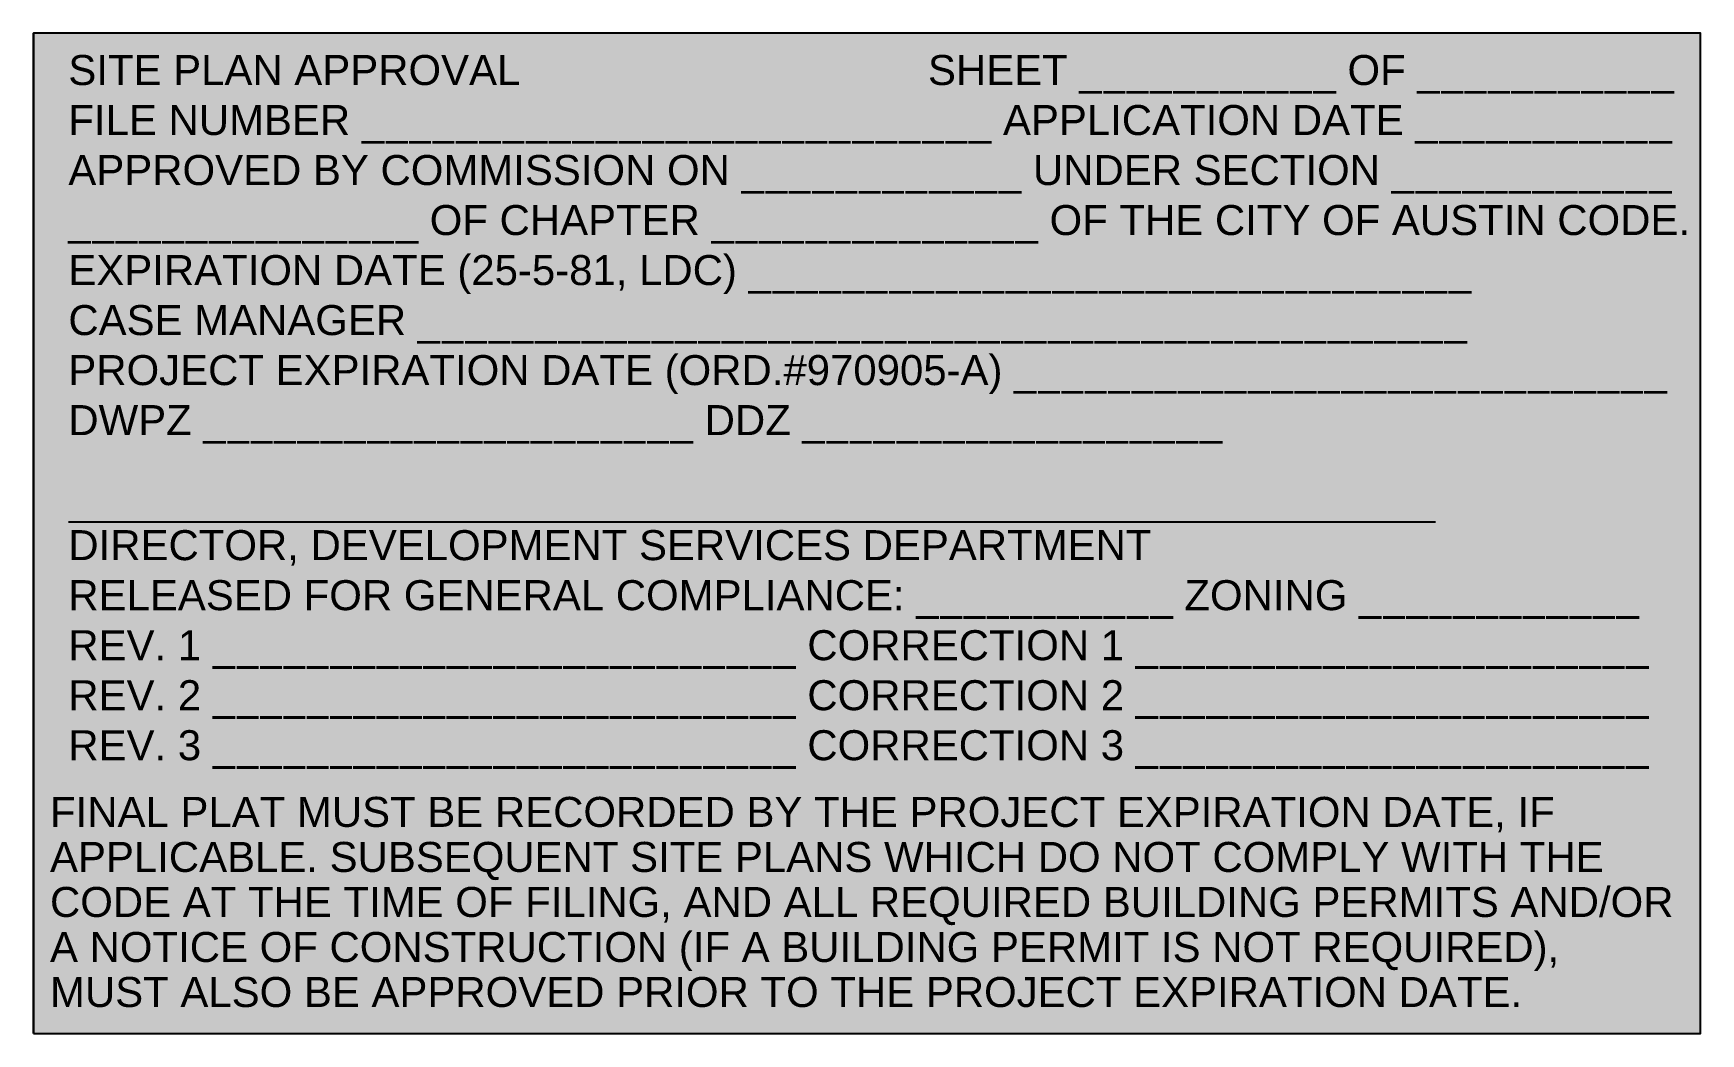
# Model space of a CAD drawing. Extents: x 26 to 31, y 0.5 to 3.5.
import ezdxf

# ---------------------------------------------------------------- set-up
doc = ezdxf.new("R2010")
doc.units = 0
doc.header["$LTSCALE"] = 0.01
doc.header["$MEASUREMENT"] = 0
doc.layers.get('0').update_dxf_attribs({"color": 4, "lineweight": 20})
doc.styles.add('COA', font='arial.ttf')

msp = doc.modelspace()

# ---------------------------------------------------------------- hatches: boundary and pattern name
at = {"true_color": 0xffffff, "transparency": 16777216}
h = msp.add_hatch(color=7, dxfattribs=at)
h.dxf.hatch_style = 1
h.paths.add_polyline_path([(26, 0.5), (31, 0.5), (31, 3.5), (26, 3.5)])

# ---------------------------------------------------------------- linework, layer by layer
at = {"color": 0, "lineweight": -2, "transparency": 16777216, "flags": 128}
msp.add_lwpolyline([(26, 0.5), (31, 0.5), (31, 3.5), (26, 3.5), (26, 0.5)], close=True, dxfattribs=at)
at = {"color": 0, "lineweight": -2, "transparency": 16777216}
for points in [[(26, 0.5), (26, 3.5)], [(26.105, 2.035), (30.205, 2.035)]]:
    msp.add_lwpolyline(points, dxfattribs=at)

# ---------------------------------------------------------------- texts
at = {"color": 0, "linetype": 'ByBlock', "lineweight": -2, "transparency": 16777216, "char_height": 0.09, "attachment_point": 1, "line_spacing_factor": 0.72, "style": 'COA'}
for s, insert in [('SITE PLAN APPROVAL                                   SHEET ___________ OF ___________', (26.105, 3.435)), ('FILE NUMBER ___________________________ APPLICATION DATE ___________', (26.105, 3.285)), ('{\\fArial|b0|i0|c0|p34;APPROVED BY COMMISSION ON ____________ UNDER SECTION ____________}', (26.105, 3.135)), ('{\\fArial|b0|i0|c0|p34;_______________ OF CHAPTER ______________ OF THE CITY OF AUSTIN CODE.}', (26.105, 2.985)), ('{\\fArial|b0|i0|c0|p34;EXPIRATION DATE (25-5-81, LDC) _______________________________}', (26.105, 2.835)), ('{\\fArial|b0|i0|c0|p34;CASE MANAGER _____________________________________________}', (26.105, 2.685)), ('{\\fArial|b0|i0|c0|p34;PROJECT EXPIRATION DATE (ORD.#970905-A) ____________________________}', (26.105, 2.535)), ('{\\fArial|b0|i0|c0|p34;DWPZ _____________________ DDZ __________________}', (26.105, 2.385)), ('DIRECTOR, DEVELOPMENT SERVICES DEPARTMENT', (26.105, 2.01)), ('{\\fArial|b0|i0|c0|p34;RELEASED FOR GENERAL COMPLIANCE: ___________ ZONING ____________}', (26.105, 1.86)), ('{\\fArial|b0|i0|c0|p34;REV. 1 _________________________ CORRECTION 1 ______________________}', (26.105, 1.71)), ('{\\fArial|b0|i0|c0|p34;REV. 2 _________________________ CORRECTION 2 ______________________}', (26.105, 1.56)), ('{\\fArial|b0|i0|c0|p34;REV. 3 _________________________ CORRECTION 3 ______________________}', (26.105, 1.41))]:
    msp.add_mtext(s, dxfattribs=dict(at, insert=insert))
at = {"color": 0, "linetype": 'ByBlock', "lineweight": -2, "transparency": 16777216, "insert": (26.05, 1.21), "char_height": 0.0900002, "width": 4.9, "attachment_point": 1, "line_spacing_factor": 0.9, "style": 'COA'}
msp.add_mtext('FINAL PLAT MUST BE RECORDED BY THE PROJECT EXPIRATION DATE, IF APPLICABLE. SUBSEQUENT SITE PLANS WHICH DO NOT COMPLY WITH THE CODE AT THE TIME OF FILING, AND ALL REQUIRED BUILDING PERMITS AND/OR A NOTICE OF CONSTRUCTION (IF A BUILDING PERMIT IS NOT REQUIRED), MUST ALSO BE APPROVED PRIOR TO THE PROJECT EXPIRATION DATE.', dxfattribs=at)

doc.saveas('drawing.dxf')
